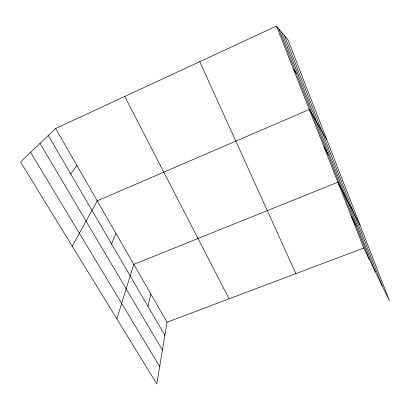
<?xml version="1.0" encoding="UTF-8"?>
<svg xmlns="http://www.w3.org/2000/svg" width="410" height="410" viewBox="0 0 410 410"><rect width="100%" height="100%" fill="white"/><g stroke="black" fill="none" stroke-linecap="round" stroke-linejoin="round"><path stroke-width="0.61" d="M55.637 128.509L167.065 322.245L156.804 383.914L20.5 161.909L55.637 128.509L276.494 26.086L287.861 39.611L389.5 300.848L363.726 248.024L276.494 26.086M147.948 306.347L150.803 293.97M116.865 318.862L133.778 264.373L337.866 182.23L360.047 225.141M111.566 243.95L115.943 233.362M72.257 246.21L97.231 200.828L309.284 109.501L326.832 139.774M70.735 173.932L76.972 165.604M167.065 322.245L363.726 248.024M293.345 68.957L296.379 73.595M30.591 152.315L159.695 366.545M40.006 143.372L162.432 350.104M48.313 135.474L164.881 335.385M323.941 146.795L328.118 154.514M124.773 96.447L229.087 298.839M351.114 215.932L356.177 226.059M199.767 61.669L295.887 273.629M278.836 28.869L369.169 259.171M284.555 35.68L382.181 285.842M281.506 32.047L375.293 271.728"/></g></svg>
